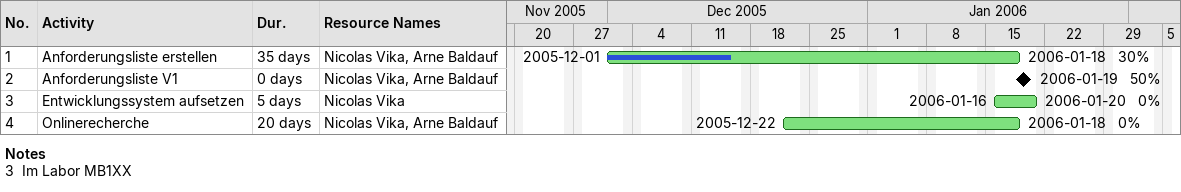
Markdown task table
| ID | Task | Duration | Start | Finish | Resources | % complete |
|---|---|---|---|---|---|---|
| 1 | Anforderungsliste erstellen | 35d | 2005-12-01 | 2006-01-18 | Nicolas Vika, Arne Baldauf | 30 |
| 2 | Anforderungsliste V1 | 0d | 2006-01-19 | 2006-01-19 | Nicolas Vika, Arne Baldauf | 50 |
| 3 | Entwicklungssystem aufsetzen | 5d | 2006-01-16 | 2006-01-20 | Nicolas Vika | 0 |
| 4 | Onlinerecherche | 20d | 2005-12-22 | 2006-01-18 | Nicolas Vika, Arne Baldauf | 0 |

Notes
- 3: Im Labor MB1XX
